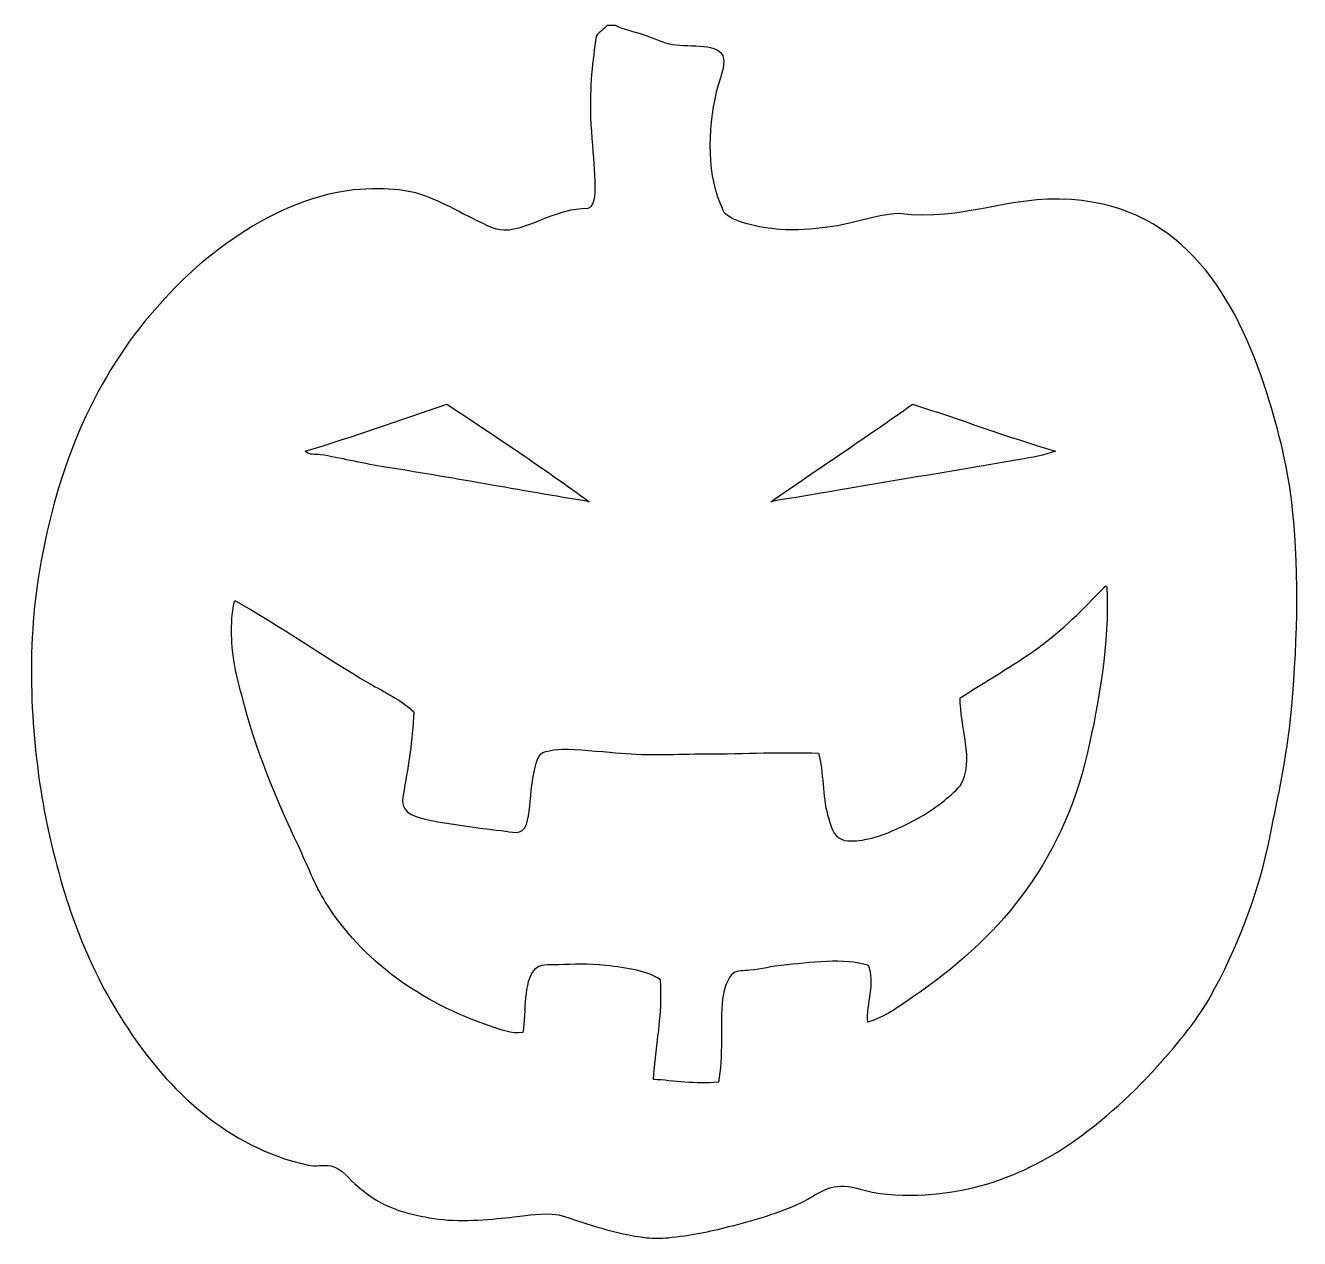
# Model space of a CAD drawing. Header units: centimetres. Extents: x -7.2 to 7.2, y -6.9 to 6.9.
import ezdxf

# ---------------------------------------------------------------- set-up
doc = ezdxf.new("R2010")
doc.units = ezdxf.units.CM
doc.header["$MEASUREMENT"] = 0
doc.layers.add('Layer 1', color=7, linetype='Continuous')

msp = doc.modelspace()

# ---------------------------------------------------------------- linework, layer by layer
at = {"layer": 'Layer 1'}
for points, knots in [([(-0.64254, 6.85018), (-0.61129, 6.85018), (-0.58007, 6.85018), (-0.54885, 6.85018), (-0.54885, 6.85018), (-0.45633, 6.79994), (-0.33882, 6.7816), (-0.22093, 6.74088), (-0.22093, 6.74088), (-0.11666, 6.70487), (-0.00588, 6.64806), (0.09919, 6.63158), (0.09919, 6.63158), (0.2907, 6.60152), (0.64278, 6.65555), (0.67693, 6.47545), (0.67693, 6.47545), (0.69161, 6.39809), (0.63751, 6.26278), (0.61449, 6.17877), (0.61449, 6.17877), (0.49998, 5.76134), (0.47238, 5.22312), (0.63791, 4.8359), (0.63791, 4.8359), (0.65209, 4.80269), (0.66548, 4.75801), (0.67696, 4.74221), (0.67696, 4.74221), (0.75858, 4.62968), (1.08513, 4.56335), (1.30934, 4.54703), (1.30934, 4.54703), (1.48968, 4.53391), (1.68386, 4.54883), (1.84803, 4.57045), (1.84803, 4.57045), (2.15474, 4.6108), (2.34762, 4.70414), (2.6522, 4.72658), (2.6522, 4.72658), (3.40044, 4.63003), (3.86005, 4.93457), (4.60406, 4.88274), (4.60406, 4.88274), (5.86618, 4.79482), (6.46583, 3.78805), (6.81357, 2.68887), (6.81357, 2.68887), (6.94816, 2.26342), (7.05352, 1.8398), (7.10244, 1.37722), (7.10244, 1.37722), (7.1802, 0.64155), (7.15411, -0.23862), (7.079, -0.98061), (7.079, -0.98061), (7.03524, -1.41312), (6.93438, -1.8739), (6.8526, -2.28445), (6.8526, -2.28445), (6.71523, -2.97401), (6.47303, -3.58083), (6.17334, -4.11918), (6.17334, -4.11918), (6.05409, -4.33341), (5.90955, -4.51613), (5.75173, -4.70473), (5.75173, -4.70473), (5.43481, -5.08351), (5.10842, -5.39892), (4.72118, -5.68848), (4.72118, -5.68848), (4.44268, -5.89671), (4.11224, -6.08358), (3.72963, -6.21159), (3.72963, -6.21159), (3.36453, -6.33375), (2.88905, -6.39698), (2.44143, -6.34433), (2.44143, -6.34433), (2.31864, -6.32988), (2.20518, -6.28226), (2.08228, -6.26625), (2.08228, -6.26625), (1.84087, -6.23482), (1.72925, -6.36153), (1.55139, -6.44582), (1.55139, -6.44582), (1.28895, -6.5702), (1.03572, -6.64103), (0.73163, -6.71908), (0.73163, -6.71908), (0.51031, -6.77586), (0.30486, -6.81735), (0.04459, -6.84399), (0.04459, -6.84399), (-0.02981, -6.85161), (-0.11945, -6.85296), (-0.19745, -6.84399), (-0.19745, -6.84399), (-0.57117, -6.80113), (-0.84719, -6.68791), (-1.189, -6.58637), (-1.189, -6.58637), (-1.40096, -6.55936), (-1.50761, -6.59031), (-1.69647, -6.60979), (-1.69647, -6.60979), (-1.92502, -6.63336), (-2.27429, -6.67064), (-2.54748, -6.63323), (-2.54748, -6.63323), (-2.82431, -6.59529), (-3.0799, -6.52814), (-3.25794, -6.4146), (-3.25794, -6.4146), (-3.33152, -6.36769), (-3.40108, -6.31366), (-3.46873, -6.25847), (-3.46873, -6.25847), (-3.54546, -6.1959), (-3.64603, -6.05403), (-3.76541, -6.03204), (-3.76541, -6.03204), (-3.8459, -6.01722), (-3.94072, -6.04257), (-4.02306, -6.02423), (-4.02306, -6.02423), (-4.94781, -5.81815), (-5.60159, -5.17272), (-6.06078, -4.47838), (-6.06078, -4.47838), (-6.49017, -3.82907), (-6.76542, -3.12496), (-6.95864, -2.23768), (-6.95864, -2.23768), (-7.12543, -1.47163), (-7.21589, -0.45838), (-7.09136, 0.46369), (-7.09136, 0.46369), (-6.92488, 1.69628), (-6.50121, 2.73233), (-5.8656, 3.50857), (-5.8656, 3.50857), (-5.57488, 3.86359), (-5.26394, 4.16923), (-4.87405, 4.43765), (-4.87405, 4.43765), (-4.49284, 4.70012), (-4.0123, 4.93946), (-3.50777, 4.99198), (-3.50777, 4.99198), (-3.31981, 5.01153), (-3.14952, 5.00788), (-2.99247, 4.99198), (-2.99247, 4.99198), (-2.64057, 4.95637), (-2.39954, 4.7756), (-2.11805, 4.64847), (-2.11805, 4.64847), (-2.01111, 4.60016), (-1.90083, 4.52385), (-1.7511, 4.53917), (-1.7511, 4.53917), (-1.60987, 4.55362), (-1.44844, 4.63344), (-1.32171, 4.67969), (-1.32171, 4.67969), (-1.18452, 4.72978), (-1.04763, 4.78132), (-0.86107, 4.78118), (-0.86107, 4.78118), (-0.7545, 4.81552), (-0.78138, 5.0559), (-0.7908, 5.22618), (-0.7908, 5.22618), (-0.79966, 5.38636), (-0.8207, 5.59496), (-0.82985, 5.81173), (-0.82985, 5.81173), (-0.84438, 6.15648), (-0.80524, 6.46229), (-0.76738, 6.72518), (-0.76738, 6.72518), (-0.73628, 6.77737), (-0.68048, 6.80483), (-0.64254, 6.85018)], [0, 0, 0, 0, 0.02083333, 0.02083333, 0.02083333, 0.02083333, 0.04166667, 0.04166667, 0.04166667, 0.04166667, 0.0625, 0.0625, 0.0625, 0.0625, 0.08333333, 0.08333333, 0.08333333, 0.08333333, 0.10416667, 0.10416667, 0.10416667, 0.10416667, 0.125, 0.125, 0.125, 0.125, 0.14583333, 0.14583333, 0.14583333, 0.14583333, 0.16666667, 0.16666667, 0.16666667, 0.16666667, 0.1875, 0.1875, 0.1875, 0.1875, 0.20833333, 0.20833333, 0.20833333, 0.20833333, 0.22916667, 0.22916667, 0.22916667, 0.22916667, 0.25, 0.25, 0.25, 0.25, 0.27083333, 0.27083333, 0.27083333, 0.27083333, 0.29166667, 0.29166667, 0.29166667, 0.29166667, 0.3125, 0.3125, 0.3125, 0.3125, 0.33333333, 0.33333333, 0.33333333, 0.33333333, 0.35416667, 0.35416667, 0.35416667, 0.35416667, 0.375, 0.375, 0.375, 0.375, 0.39583333, 0.39583333, 0.39583333, 0.39583333, 0.41666667, 0.41666667, 0.41666667, 0.41666667, 0.4375, 0.4375, 0.4375, 0.4375, 0.45833333, 0.45833333, 0.45833333, 0.45833333, 0.47916667, 0.47916667, 0.47916667, 0.47916667, 0.5, 0.5, 0.5, 0.5, 0.52083333, 0.52083333, 0.52083333, 0.52083333, 0.54166667, 0.54166667, 0.54166667, 0.54166667, 0.5625, 0.5625, 0.5625, 0.5625, 0.58333333, 0.58333333, 0.58333333, 0.58333333, 0.60416667, 0.60416667, 0.60416667, 0.60416667, 0.625, 0.625, 0.625, 0.625, 0.64583333, 0.64583333, 0.64583333, 0.64583333, 0.66666667, 0.66666667, 0.66666667, 0.66666667, 0.6875, 0.6875, 0.6875, 0.6875, 0.70833333, 0.70833333, 0.70833333, 0.70833333, 0.72916667, 0.72916667, 0.72916667, 0.72916667, 0.75, 0.75, 0.75, 0.75, 0.77083333, 0.77083333, 0.77083333, 0.77083333, 0.79166667, 0.79166667, 0.79166667, 0.79166667, 0.8125, 0.8125, 0.8125, 0.8125, 0.83333333, 0.83333333, 0.83333333, 0.83333333, 0.85416667, 0.85416667, 0.85416667, 0.85416667, 0.875, 0.875, 0.875, 0.875, 0.89583333, 0.89583333, 0.89583333, 0.89583333, 0.91666667, 0.91666667, 0.91666667, 0.91666667, 0.9375, 0.9375, 0.9375, 0.9375, 0.95833333, 0.95833333, 0.95833333, 0.95833333, 1, 1, 1, 1]), ([(-2.45385, 2.57174), (-2.9868, 2.39423), (-3.50798, 2.20492), (-4.05437, 2.04083), (-4.05437, 2.04083), (-4.00495, 1.99114), (-3.94269, 2.01146), (-3.8826, 2.0018), (-3.8826, 2.0018), (-3.65649, 1.96547), (-3.4294, 1.9061), (-3.19556, 1.86906), (-3.19556, 1.86906), (-2.41435, 1.74537), (-1.6273, 1.59881), (-0.84553, 1.47089), (-0.84553, 1.47089), (-1.3702, 1.84929), (-1.90714, 2.21542), (-2.45385, 2.57174)], [0, 0, 0, 0, 0.16666667, 0.16666667, 0.16666667, 0.16666667, 0.33333333, 0.33333333, 0.33333333, 0.33333333, 0.5, 0.5, 0.5, 0.5, 0.66666667, 0.66666667, 0.66666667, 0.66666667, 1, 1, 1, 1]), ([(2.80831, 2.57174), (2.28081, 2.19878), (1.73934, 1.8398), (1.20779, 1.47091), (1.20779, 1.47091), (2.13306, 1.63225), (3.08972, 1.78619), (4.01843, 1.94716), (4.01843, 1.94716), (4.15488, 1.97081), (4.29442, 1.99568), (4.42443, 2.04085), (4.42443, 2.04085), (3.87085, 2.20293), (3.35251, 2.40026), (2.80831, 2.57174)], [0, 0, 0, 0, 0.2, 0.2, 0.2, 0.2, 0.4, 0.4, 0.4, 0.4, 0.6, 0.6, 0.6, 0.6, 1, 1, 1, 1]), ([(2.80831, -4.12698), (3.75475, -3.48256), (4.4877, -2.64806), (4.78356, -1.36317), (4.78356, -1.36317), (4.91191, -0.8059), (5.03603, -0.12696), (5.00219, 0.51058), (5.00219, 0.51058), (5.00174, 0.51534), (5.001, 0.51984), (4.99438, 0.51839), (4.99438, 0.51839), (4.98512, 0.51458), (4.97665, 0.51006), (4.97094, 0.50278), (4.97094, 0.50278), (4.73678, 0.25643), (4.49988, 0.01804), (4.22143, -0.18426), (4.22143, -0.18426), (3.94264, -0.3868), (3.63913, -0.55187), (3.34701, -0.74639), (3.34701, -0.74639), (3.33815, -1.06707), (3.5178, -1.45905), (3.34701, -1.73794), (3.34701, -1.73794), (3.22382, -1.86719), (3.05943, -2.00258), (2.87076, -2.10489), (2.87076, -2.10489), (2.68807, -2.20395), (2.47373, -2.30896), (2.26957, -2.3469), (2.26957, -2.3469), (2.19572, -2.36063), (2.08254, -2.37386), (2.01195, -2.3469), (2.01195, -2.3469), (1.90776, -2.30711), (1.88241, -2.18595), (1.84799, -2.06583), (1.84799, -2.06583), (1.78962, -1.86197), (1.80261, -1.57844), (1.7465, -1.37095), (1.7465, -1.37095), (1.34251, -1.3532), (0.91838, -1.37878), (0.46608, -1.37878), (0.46608, -1.37878), (0.15001, -1.37878), (-0.18461, -1.39788), (-0.48642, -1.37095), (-0.48642, -1.37095), (-0.63504, -1.35769), (-0.90639, -1.33446), (-1.07977, -1.32409), (-1.07977, -1.32409), (-1.15748, -1.31946), (-1.34861, -1.33711), (-1.39206, -1.37875), (-1.39206, -1.37875), (-1.44778, -1.43214), (-1.47636, -1.61034), (-1.49355, -1.73006), (-1.49355, -1.73006), (-1.51705, -1.89347), (-1.51406, -2.05629), (-1.55602, -2.17506), (-1.55602, -2.17506), (-1.6029, -2.30783), (-1.71845, -2.25769), (-1.83709, -2.24533), (-1.83709, -2.24533), (-2.00031, -2.22832), (-2.10718, -2.2144), (-2.2587, -2.19069), (-2.2587, -2.19069), (-2.44645, -2.16129), (-2.67584, -2.13277), (-2.81303, -2.08136), (-2.81303, -2.08136), (-2.83118, -2.07456), (-2.86616, -2.05615), (-2.87547, -2.05014), (-2.87547, -2.05014), (-2.97702, -1.98473), (-2.95881, -1.90385), (-2.93794, -1.78468), (-2.93794, -1.78468), (-2.88402, -1.47686), (-2.84613, -1.2484), (-2.82864, -0.90245), (-2.82864, -0.90245), (-2.97485, -0.76653), (-3.15709, -0.68189), (-3.32831, -0.58233), (-3.32831, -0.58233), (-3.84673, -0.28092), (-4.32883, 0.06566), (-4.85075, 0.35456), (-4.85075, 0.35456), (-4.90446, 0.15393), (-4.89189, -0.12434), (-4.85856, -0.34032), (-4.85856, -0.34032), (-4.83985, -0.46142), (-4.80334, -0.59231), (-4.77268, -0.71508), (-4.77268, -0.71508), (-4.61808, -1.33399), (-4.37943, -1.89192), (-4.13247, -2.41707), (-4.13247, -2.41707), (-4.03029, -2.63435), (-3.9453, -2.85943), (-3.82799, -3.04948), (-3.82799, -3.04948), (-3.41408, -3.71999), (-2.75413, -4.18367), (-1.96204, -4.45479), (-1.96204, -4.45479), (-1.84943, -4.49334), (-1.72227, -4.54562), (-1.59509, -4.52506), (-1.59509, -4.52506), (-1.55741, -4.28151), (-1.5958, -3.96322), (-1.46235, -3.81457), (-1.46235, -3.81457), (-1.40427, -3.74988), (-1.31868, -3.7638), (-1.18909, -3.75993), (-1.18909, -3.75993), (-1.02137, -3.75488), (-0.85439, -3.74562), (-0.65818, -3.76774), (-0.65818, -3.76774), (-0.42069, -3.79449), (-0.17098, -3.83063), (-0.04138, -3.93168), (-0.04138, -3.93168), (-0.01151, -4.33316), (-0.09758, -4.68077), (-0.11946, -5.05595), (-0.11946, -5.05595), (0.1093, -5.06934), (0.35425, -5.11323), (0.61444, -5.08717), (0.61444, -5.08717), (0.67167, -4.80436), (0.62939, -4.43114), (0.6613, -4.15031), (0.6613, -4.15031), (0.67289, -4.04797), (0.7162, -3.90038), (0.78621, -3.85363), (0.78621, -3.85363), (0.83402, -3.82169), (0.8953, -3.83058), (0.97359, -3.82238), (0.97359, -3.82238), (1.09398, -3.80976), (1.23825, -3.776), (1.3249, -3.76774), (1.3249, -3.76774), (1.65362, -3.73631), (2.03671, -3.67945), (2.30865, -3.76774), (2.30865, -3.76774), (2.39162, -3.95401), (2.28391, -4.21444), (2.30084, -4.40793), (2.30084, -4.40793), (2.49185, -4.35386), (2.65123, -4.23395), (2.80831, -4.12698)], [0, 0, 0, 0, 0.02173913, 0.02173913, 0.02173913, 0.02173913, 0.04347826, 0.04347826, 0.04347826, 0.04347826, 0.06521739, 0.06521739, 0.06521739, 0.06521739, 0.08695652, 0.08695652, 0.08695652, 0.08695652, 0.10869565, 0.10869565, 0.10869565, 0.10869565, 0.13043478, 0.13043478, 0.13043478, 0.13043478, 0.15217391, 0.15217391, 0.15217391, 0.15217391, 0.17391304, 0.17391304, 0.17391304, 0.17391304, 0.19565217, 0.19565217, 0.19565217, 0.19565217, 0.2173913, 0.2173913, 0.2173913, 0.2173913, 0.23913043, 0.23913043, 0.23913043, 0.23913043, 0.26086957, 0.26086957, 0.26086957, 0.26086957, 0.2826087, 0.2826087, 0.2826087, 0.2826087, 0.30434783, 0.30434783, 0.30434783, 0.30434783, 0.32608696, 0.32608696, 0.32608696, 0.32608696, 0.34782609, 0.34782609, 0.34782609, 0.34782609, 0.36956522, 0.36956522, 0.36956522, 0.36956522, 0.39130435, 0.39130435, 0.39130435, 0.39130435, 0.41304348, 0.41304348, 0.41304348, 0.41304348, 0.43478261, 0.43478261, 0.43478261, 0.43478261, 0.45652174, 0.45652174, 0.45652174, 0.45652174, 0.47826087, 0.47826087, 0.47826087, 0.47826087, 0.5, 0.5, 0.5, 0.5, 0.52173913, 0.52173913, 0.52173913, 0.52173913, 0.54347826, 0.54347826, 0.54347826, 0.54347826, 0.56521739, 0.56521739, 0.56521739, 0.56521739, 0.58695652, 0.58695652, 0.58695652, 0.58695652, 0.60869565, 0.60869565, 0.60869565, 0.60869565, 0.63043478, 0.63043478, 0.63043478, 0.63043478, 0.65217391, 0.65217391, 0.65217391, 0.65217391, 0.67391304, 0.67391304, 0.67391304, 0.67391304, 0.69565217, 0.69565217, 0.69565217, 0.69565217, 0.7173913, 0.7173913, 0.7173913, 0.7173913, 0.73913043, 0.73913043, 0.73913043, 0.73913043, 0.76086957, 0.76086957, 0.76086957, 0.76086957, 0.7826087, 0.7826087, 0.7826087, 0.7826087, 0.80434783, 0.80434783, 0.80434783, 0.80434783, 0.82608696, 0.82608696, 0.82608696, 0.82608696, 0.84782609, 0.84782609, 0.84782609, 0.84782609, 0.86956522, 0.86956522, 0.86956522, 0.86956522, 0.89130435, 0.89130435, 0.89130435, 0.89130435, 0.91304348, 0.91304348, 0.91304348, 0.91304348, 0.93478261, 0.93478261, 0.93478261, 0.93478261, 0.95652174, 0.95652174, 0.95652174, 0.95652174, 1, 1, 1, 1])]:
    msp.add_open_spline(points, degree=3, knots=knots, dxfattribs=at)

doc.saveas('drawing.dxf')
